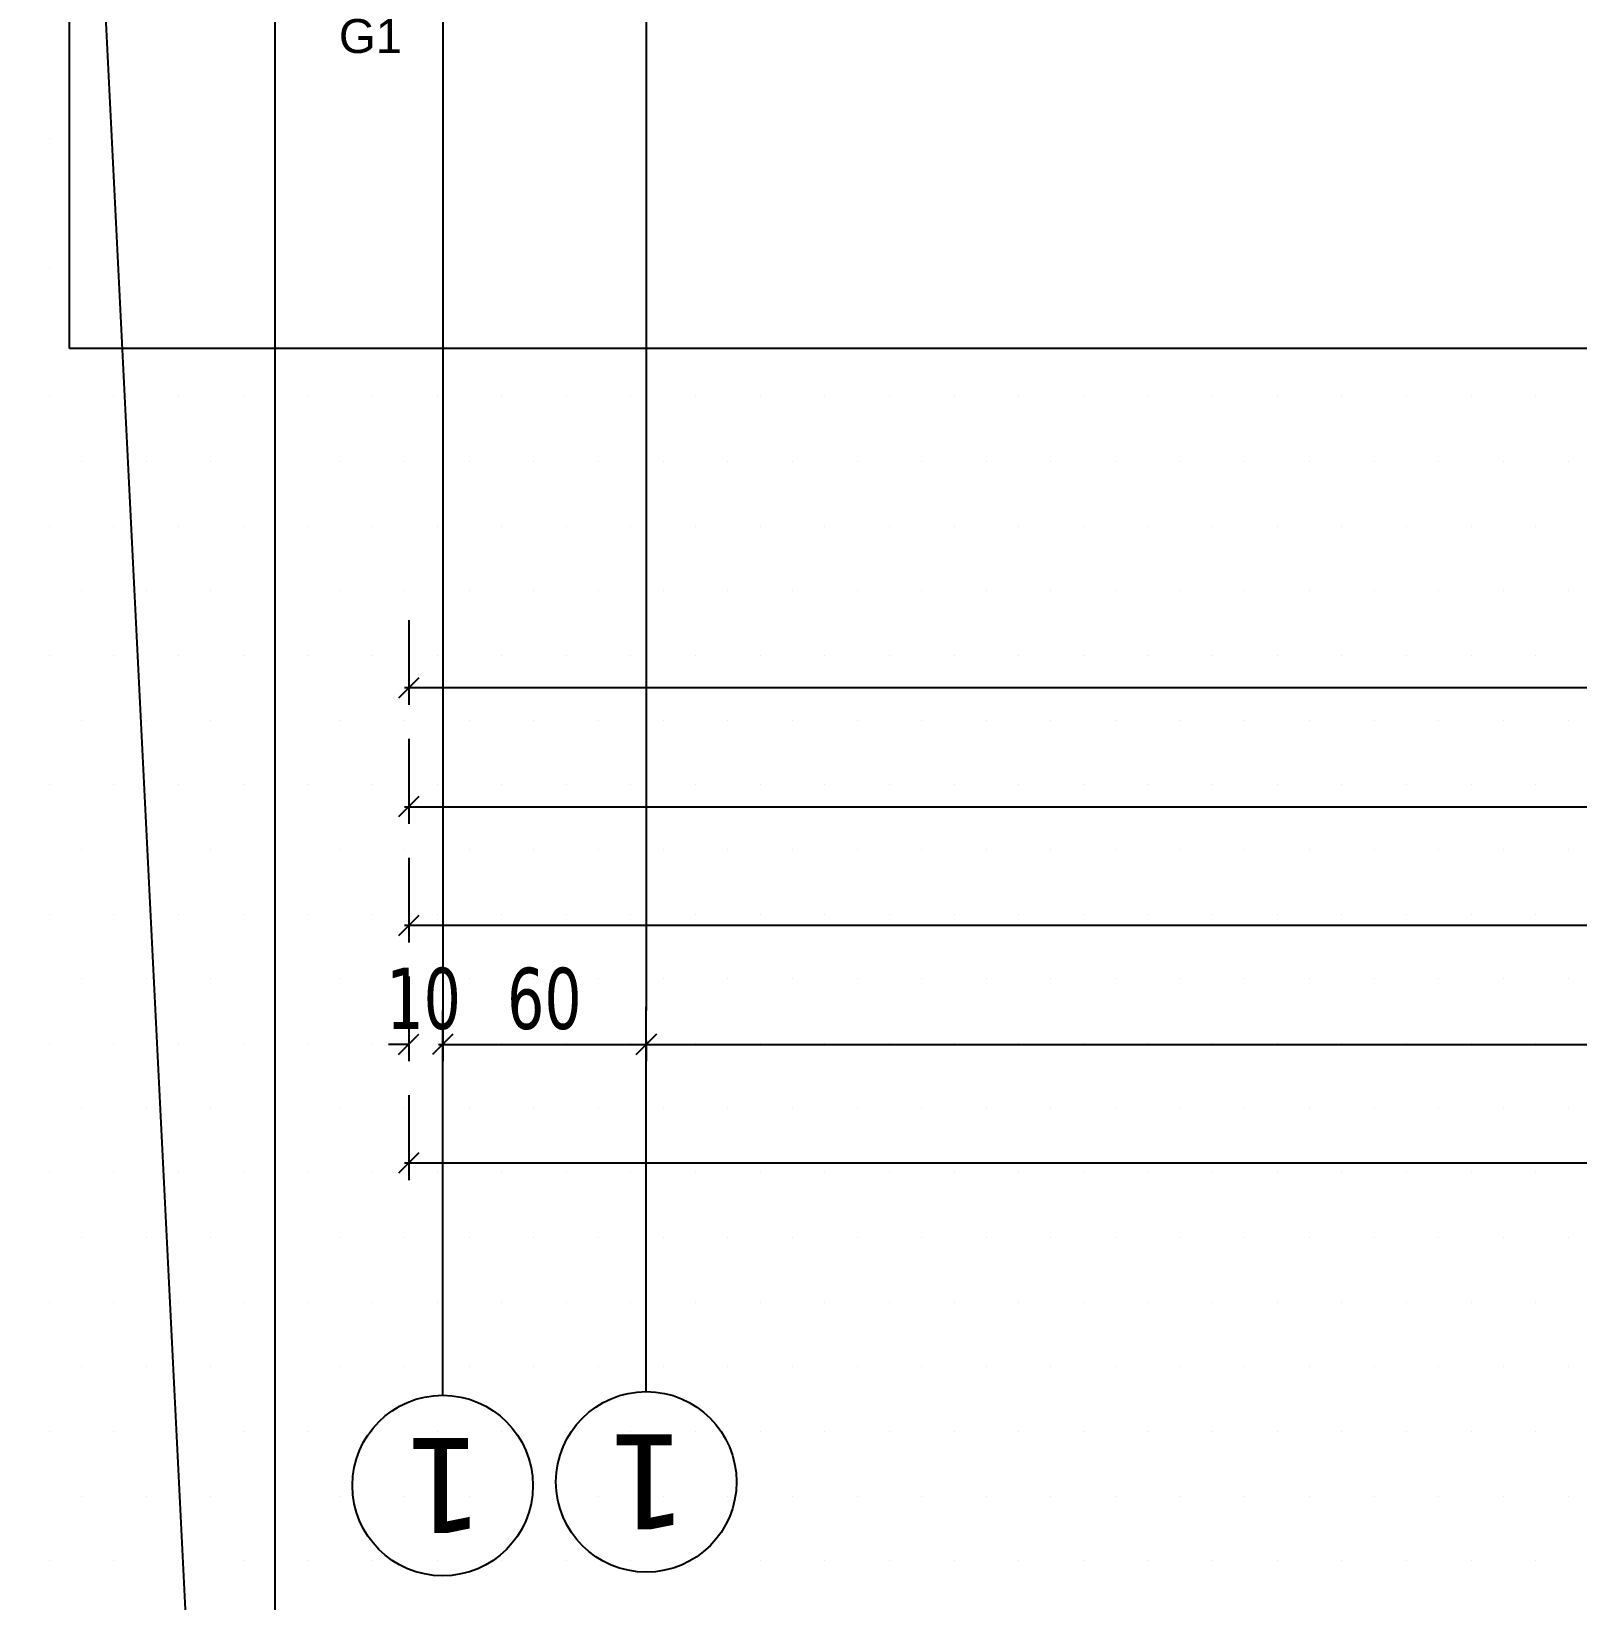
# Model space of a CAD drawing. Header units: millimetres. Extents: x 43168.9 to 43194.6, y -25545.1 to -25543.4.
# Drawn here: x 43171.5096 to 43171.6008, y -25544.6447 to -25544.5522 of the extents above; entities that cross this region are included whole.
import ezdxf
from ezdxf.enums import TextEntityAlignment as Align

# ---------------------------------------------------------------- set-up
doc = ezdxf.new("R2010")
doc.units = ezdxf.units.MM
doc.header["$LTSCALE"] = 200
doc.linetypes.add('DASHDOT', pattern=[1, 0.5, -0.25, 0, -0.25])
doc.linetypes.add('DASHDOT2', pattern=[0.5, 0.25, -0.125, 0, -0.125])
for name, color, linetype in [('aks_sgh', 5, 'DASHDOT2'), ('olcuaks_sgh', 41, 'Continuous'), ('olcudis_sgh', 185, 'Continuous'), ('vaziyet-01_sgh', 33, 'Continuous'), ('yapi-yaklasma_sgh', 41, 'DASHDOT')]:
    doc.layers.add(name, color=color, linetype=linetype)
doc.layers.add('cim_sgh', color=7, linetype='Continuous', true_color=0x248f00)
doc.styles.add('1-200', font='arial.ttf', dxfattribs={"height": 60})
doc.styles.add('dim', font='VERDANA.TTF', dxfattribs={"width": 0.7})
doc.styles.add('text1', font='VERDANA.TTF')

msp = doc.modelspace()

# ---------------------------------------------------------------- linework, layer by layer
at = {"color": 0, "linetype": 'ByBlock', "lineweight": -2}
for p, q in [((43171.532479, -25544.590319), (43171.531279, -25544.591519)), ((43171.532479, -25544.597319), (43171.531279, -25544.598519)), ((43171.532479, -25544.604319), (43171.531279, -25544.605519)), ((43171.531279, -25544.612519), (43171.532479, -25544.611319)), ((43171.534479, -25544.611319), (43171.533279, -25544.612519)), ((43171.534479, -25544.611319), (43171.533279, -25544.612519)), ((43171.545279, -25544.612519), (43171.546479, -25544.611319)), ((43171.546479, -25544.611319), (43171.545279, -25544.612519)), ((43171.532479, -25544.618319), (43171.531279, -25544.619519))]:
    msp.add_line(p, q, dxfattribs=at)
for p, q in [((43171.533879, -25544.632599), (43171.533879, -25544.609919)), ((43171.545879, -25544.632382), (43171.545879, -25544.609702))]:
    msp.add_line(p, q)
at = {"linetype": 'Continuous'}
for centre in [(43171.533879, -25544.637919), (43171.545879, -25544.637702)]:
    msp.add_circle(centre, 0.00532, dxfattribs=at)
at = {"layer": 'aks_sgh'}
for p, q in [((43171.533879, -25543.740919), (43171.533879, -25544.609919)), ((43171.545879, -25543.740919), (43171.545879, -25544.609919))]:
    msp.add_line(p, q, dxfattribs=at)
at = {"layer": 'cim_sgh'}
for p, q in [((43171.510685, -25544.55853), (43171.510685, -25544.55853)), ((43171.510685, -25544.56615), (43171.510685, -25544.56615)), ((43171.510685, -25544.57377), (43171.510685, -25544.57377)), ((43171.514495, -25544.57377), (43171.514495, -25544.57377)), ((43171.518305, -25544.57377), (43171.518305, -25544.57377)), ((43171.522115, -25544.57377), (43171.522115, -25544.57377)), ((43171.525925, -25544.57377), (43171.525925, -25544.57377)), ((43171.529735, -25544.57377), (43171.529735, -25544.57377)), ((43171.533545, -25544.57377), (43171.533545, -25544.57377)), ((43171.537355, -25544.57377), (43171.537355, -25544.57377)), ((43171.541165, -25544.57377), (43171.541165, -25544.57377)), ((43171.544975, -25544.57377), (43171.544975, -25544.57377)), ((43171.548785, -25544.57377), (43171.548785, -25544.57377)), ((43171.552595, -25544.57377), (43171.552595, -25544.57377)), ((43171.556405, -25544.57377), (43171.556405, -25544.57377)), ((43171.560215, -25544.57377), (43171.560215, -25544.57377)), ((43171.564025, -25544.57377), (43171.564025, -25544.57377)), ((43171.567835, -25544.57377), (43171.567835, -25544.57377)), ((43171.571645, -25544.57377), (43171.571645, -25544.57377)), ((43171.575455, -25544.57377), (43171.575455, -25544.57377)), ((43171.579265, -25544.57377), (43171.579265, -25544.57377)), ((43171.583075, -25544.57377), (43171.583075, -25544.57377)), ((43171.586885, -25544.57377), (43171.586885, -25544.57377)), ((43171.590695, -25544.57377), (43171.590695, -25544.57377)), ((43171.594505, -25544.57377), (43171.594505, -25544.57377)), ((43171.598315, -25544.57377), (43171.598315, -25544.57377)), ((43171.51259, -25544.57758), (43171.51259, -25544.57758)), ((43171.5164, -25544.57758), (43171.5164, -25544.57758)), ((43171.52021, -25544.57758), (43171.52021, -25544.57758)), ((43171.52402, -25544.57758), (43171.52402, -25544.57758)), ((43171.52783, -25544.57758), (43171.52783, -25544.57758)), ((43171.53164, -25544.57758), (43171.53164, -25544.57758)), ((43171.53545, -25544.57758), (43171.53545, -25544.57758)), ((43171.53926, -25544.57758), (43171.53926, -25544.57758)), ((43171.54307, -25544.57758), (43171.54307, -25544.57758)), ((43171.54688, -25544.57758), (43171.54688, -25544.57758)), ((43171.55069, -25544.57758), (43171.55069, -25544.57758)), ((43171.5545, -25544.57758), (43171.5545, -25544.57758)), ((43171.55831, -25544.57758), (43171.55831, -25544.57758)), ((43171.56212, -25544.57758), (43171.56212, -25544.57758)), ((43171.56593, -25544.57758), (43171.56593, -25544.57758)), ((43171.56974, -25544.57758), (43171.56974, -25544.57758)), ((43171.57355, -25544.57758), (43171.57355, -25544.57758)), ((43171.57736, -25544.57758), (43171.57736, -25544.57758)), ((43171.58117, -25544.57758), (43171.58117, -25544.57758)), ((43171.58498, -25544.57758), (43171.58498, -25544.57758)), ((43171.58879, -25544.57758), (43171.58879, -25544.57758)), ((43171.5926, -25544.57758), (43171.5926, -25544.57758)), ((43171.59641, -25544.57758), (43171.59641, -25544.57758)), ((43171.60022, -25544.57758), (43171.60022, -25544.57758)), ((43171.510685, -25544.58139), (43171.510685, -25544.58139)), ((43171.514495, -25544.58139), (43171.514495, -25544.58139)), ((43171.518305, -25544.58139), (43171.518305, -25544.58139)), ((43171.522115, -25544.58139), (43171.522115, -25544.58139)), ((43171.525925, -25544.58139), (43171.525925, -25544.58139)), ((43171.529735, -25544.58139), (43171.529735, -25544.58139)), ((43171.533545, -25544.58139), (43171.533545, -25544.58139)), ((43171.537355, -25544.58139), (43171.537355, -25544.58139)), ((43171.541165, -25544.58139), (43171.541165, -25544.58139)), ((43171.544975, -25544.58139), (43171.544975, -25544.58139)), ((43171.548785, -25544.58139), (43171.548785, -25544.58139)), ((43171.552595, -25544.58139), (43171.552595, -25544.58139)), ((43171.556405, -25544.58139), (43171.556405, -25544.58139)), ((43171.560215, -25544.58139), (43171.560215, -25544.58139)), ((43171.564025, -25544.58139), (43171.564025, -25544.58139)), ((43171.567835, -25544.58139), (43171.567835, -25544.58139)), ((43171.571645, -25544.58139), (43171.571645, -25544.58139)), ((43171.575455, -25544.58139), (43171.575455, -25544.58139)), ((43171.579265, -25544.58139), (43171.579265, -25544.58139)), ((43171.583075, -25544.58139), (43171.583075, -25544.58139)), ((43171.586885, -25544.58139), (43171.586885, -25544.58139)), ((43171.590695, -25544.58139), (43171.590695, -25544.58139)), ((43171.594505, -25544.58139), (43171.594505, -25544.58139)), ((43171.598315, -25544.58139), (43171.598315, -25544.58139)), ((43171.51259, -25544.5852), (43171.51259, -25544.5852)), ((43171.5164, -25544.5852), (43171.5164, -25544.5852)), ((43171.52021, -25544.5852), (43171.52021, -25544.5852)), ((43171.52402, -25544.5852), (43171.52402, -25544.5852)), ((43171.52783, -25544.5852), (43171.52783, -25544.5852)), ((43171.53164, -25544.5852), (43171.53164, -25544.5852)), ((43171.53545, -25544.5852), (43171.53545, -25544.5852)), ((43171.53926, -25544.5852), (43171.53926, -25544.5852)), ((43171.54307, -25544.5852), (43171.54307, -25544.5852)), ((43171.54688, -25544.5852), (43171.54688, -25544.5852)), ((43171.55069, -25544.5852), (43171.55069, -25544.5852)), ((43171.5545, -25544.5852), (43171.5545, -25544.5852)), ((43171.55831, -25544.5852), (43171.55831, -25544.5852)), ((43171.56212, -25544.5852), (43171.56212, -25544.5852)), ((43171.56593, -25544.5852), (43171.56593, -25544.5852)), ((43171.56974, -25544.5852), (43171.56974, -25544.5852)), ((43171.57355, -25544.5852), (43171.57355, -25544.5852)), ((43171.57736, -25544.5852), (43171.57736, -25544.5852)), ((43171.58117, -25544.5852), (43171.58117, -25544.5852)), ((43171.58498, -25544.5852), (43171.58498, -25544.5852)), ((43171.58879, -25544.5852), (43171.58879, -25544.5852)), ((43171.5926, -25544.5852), (43171.5926, -25544.5852)), ((43171.59641, -25544.5852), (43171.59641, -25544.5852)), ((43171.60022, -25544.5852), (43171.60022, -25544.5852)), ((43171.510685, -25544.58901), (43171.510685, -25544.58901)), ((43171.514495, -25544.58901), (43171.514495, -25544.58901)), ((43171.518305, -25544.58901), (43171.518305, -25544.58901)), ((43171.522115, -25544.58901), (43171.522115, -25544.58901)), ((43171.525925, -25544.58901), (43171.525925, -25544.58901)), ((43171.529735, -25544.58901), (43171.529735, -25544.58901)), ((43171.533545, -25544.58901), (43171.533545, -25544.58901)), ((43171.537355, -25544.58901), (43171.537355, -25544.58901)), ((43171.541165, -25544.58901), (43171.541165, -25544.58901)), ((43171.544975, -25544.58901), (43171.544975, -25544.58901)), ((43171.548785, -25544.58901), (43171.548785, -25544.58901)), ((43171.552595, -25544.58901), (43171.552595, -25544.58901)), ((43171.556405, -25544.58901), (43171.556405, -25544.58901)), ((43171.560215, -25544.58901), (43171.560215, -25544.58901)), ((43171.564025, -25544.58901), (43171.564025, -25544.58901)), ((43171.567835, -25544.58901), (43171.567835, -25544.58901)), ((43171.571645, -25544.58901), (43171.571645, -25544.58901)), ((43171.575455, -25544.58901), (43171.575455, -25544.58901)), ((43171.579265, -25544.58901), (43171.579265, -25544.58901)), ((43171.583075, -25544.58901), (43171.583075, -25544.58901)), ((43171.586885, -25544.58901), (43171.586885, -25544.58901)), ((43171.590695, -25544.58901), (43171.590695, -25544.58901)), ((43171.594505, -25544.58901), (43171.594505, -25544.58901)), ((43171.598315, -25544.58901), (43171.598315, -25544.58901)), ((43171.51259, -25544.59282), (43171.51259, -25544.59282)), ((43171.5164, -25544.59282), (43171.5164, -25544.59282)), ((43171.52021, -25544.59282), (43171.52021, -25544.59282)), ((43171.52402, -25544.59282), (43171.52402, -25544.59282)), ((43171.52783, -25544.59282), (43171.52783, -25544.59282)), ((43171.53164, -25544.59282), (43171.53164, -25544.59282)), ((43171.53545, -25544.59282), (43171.53545, -25544.59282)), ((43171.53926, -25544.59282), (43171.53926, -25544.59282)), ((43171.54307, -25544.59282), (43171.54307, -25544.59282)), ((43171.54688, -25544.59282), (43171.54688, -25544.59282)), ((43171.55069, -25544.59282), (43171.55069, -25544.59282)), ((43171.5545, -25544.59282), (43171.5545, -25544.59282)), ((43171.55831, -25544.59282), (43171.55831, -25544.59282)), ((43171.56212, -25544.59282), (43171.56212, -25544.59282)), ((43171.56593, -25544.59282), (43171.56593, -25544.59282)), ((43171.56974, -25544.59282), (43171.56974, -25544.59282)), ((43171.57355, -25544.59282), (43171.57355, -25544.59282)), ((43171.57736, -25544.59282), (43171.57736, -25544.59282)), ((43171.58117, -25544.59282), (43171.58117, -25544.59282)), ((43171.58498, -25544.59282), (43171.58498, -25544.59282)), ((43171.58879, -25544.59282), (43171.58879, -25544.59282)), ((43171.5926, -25544.59282), (43171.5926, -25544.59282)), ((43171.59641, -25544.59282), (43171.59641, -25544.59282)), ((43171.60022, -25544.59282), (43171.60022, -25544.59282)), ((43171.510685, -25544.59663), (43171.510685, -25544.59663)), ((43171.514495, -25544.59663), (43171.514495, -25544.59663)), ((43171.518305, -25544.59663), (43171.518305, -25544.59663)), ((43171.522115, -25544.59663), (43171.522115, -25544.59663)), ((43171.525925, -25544.59663), (43171.525925, -25544.59663)), ((43171.529735, -25544.59663), (43171.529735, -25544.59663)), ((43171.533545, -25544.59663), (43171.533545, -25544.59663)), ((43171.537355, -25544.59663), (43171.537355, -25544.59663)), ((43171.541165, -25544.59663), (43171.541165, -25544.59663)), ((43171.544975, -25544.59663), (43171.544975, -25544.59663)), ((43171.548785, -25544.59663), (43171.548785, -25544.59663)), ((43171.552595, -25544.59663), (43171.552595, -25544.59663)), ((43171.556405, -25544.59663), (43171.556405, -25544.59663)), ((43171.560215, -25544.59663), (43171.560215, -25544.59663)), ((43171.564025, -25544.59663), (43171.564025, -25544.59663)), ((43171.567835, -25544.59663), (43171.567835, -25544.59663)), ((43171.571645, -25544.59663), (43171.571645, -25544.59663)), ((43171.575455, -25544.59663), (43171.575455, -25544.59663)), ((43171.579265, -25544.59663), (43171.579265, -25544.59663)), ((43171.583075, -25544.59663), (43171.583075, -25544.59663)), ((43171.586885, -25544.59663), (43171.586885, -25544.59663)), ((43171.590695, -25544.59663), (43171.590695, -25544.59663)), ((43171.594505, -25544.59663), (43171.594505, -25544.59663)), ((43171.598315, -25544.59663), (43171.598315, -25544.59663)), ((43171.51259, -25544.60044), (43171.51259, -25544.60044)), ((43171.5164, -25544.60044), (43171.5164, -25544.60044)), ((43171.52021, -25544.60044), (43171.52021, -25544.60044)), ((43171.52402, -25544.60044), (43171.52402, -25544.60044)), ((43171.52783, -25544.60044), (43171.52783, -25544.60044)), ((43171.53164, -25544.60044), (43171.53164, -25544.60044)), ((43171.53545, -25544.60044), (43171.53545, -25544.60044)), ((43171.53926, -25544.60044), (43171.53926, -25544.60044)), ((43171.54307, -25544.60044), (43171.54307, -25544.60044)), ((43171.54688, -25544.60044), (43171.54688, -25544.60044)), ((43171.55069, -25544.60044), (43171.55069, -25544.60044)), ((43171.5545, -25544.60044), (43171.5545, -25544.60044)), ((43171.55831, -25544.60044), (43171.55831, -25544.60044)), ((43171.56212, -25544.60044), (43171.56212, -25544.60044)), ((43171.56593, -25544.60044), (43171.56593, -25544.60044)), ((43171.56974, -25544.60044), (43171.56974, -25544.60044)), ((43171.57355, -25544.60044), (43171.57355, -25544.60044)), ((43171.57736, -25544.60044), (43171.57736, -25544.60044)), ((43171.58117, -25544.60044), (43171.58117, -25544.60044)), ((43171.58498, -25544.60044), (43171.58498, -25544.60044)), ((43171.58879, -25544.60044), (43171.58879, -25544.60044)), ((43171.5926, -25544.60044), (43171.5926, -25544.60044)), ((43171.59641, -25544.60044), (43171.59641, -25544.60044)), ((43171.60022, -25544.60044), (43171.60022, -25544.60044)), ((43171.510685, -25544.60425), (43171.510685, -25544.60425)), ((43171.514495, -25544.60425), (43171.514495, -25544.60425)), ((43171.518305, -25544.60425), (43171.518305, -25544.60425)), ((43171.522115, -25544.60425), (43171.522115, -25544.60425)), ((43171.525925, -25544.60425), (43171.525925, -25544.60425)), ((43171.529735, -25544.60425), (43171.529735, -25544.60425)), ((43171.533545, -25544.60425), (43171.533545, -25544.60425)), ((43171.537355, -25544.60425), (43171.537355, -25544.60425)), ((43171.541165, -25544.60425), (43171.541165, -25544.60425)), ((43171.544975, -25544.60425), (43171.544975, -25544.60425)), ((43171.548785, -25544.60425), (43171.548785, -25544.60425)), ((43171.552595, -25544.60425), (43171.552595, -25544.60425)), ((43171.556405, -25544.60425), (43171.556405, -25544.60425)), ((43171.560215, -25544.60425), (43171.560215, -25544.60425)), ((43171.564025, -25544.60425), (43171.564025, -25544.60425)), ((43171.567835, -25544.60425), (43171.567835, -25544.60425)), ((43171.571645, -25544.60425), (43171.571645, -25544.60425)), ((43171.575455, -25544.60425), (43171.575455, -25544.60425)), ((43171.579265, -25544.60425), (43171.579265, -25544.60425)), ((43171.583075, -25544.60425), (43171.583075, -25544.60425)), ((43171.586885, -25544.60425), (43171.586885, -25544.60425)), ((43171.590695, -25544.60425), (43171.590695, -25544.60425)), ((43171.594505, -25544.60425), (43171.594505, -25544.60425)), ((43171.598315, -25544.60425), (43171.598315, -25544.60425)), ((43171.51259, -25544.60806), (43171.51259, -25544.60806)), ((43171.5164, -25544.60806), (43171.5164, -25544.60806)), ((43171.52021, -25544.60806), (43171.52021, -25544.60806)), ((43171.52402, -25544.60806), (43171.52402, -25544.60806)), ((43171.52783, -25544.60806), (43171.52783, -25544.60806)), ((43171.53164, -25544.60806), (43171.53164, -25544.60806)), ((43171.53545, -25544.60806), (43171.53545, -25544.60806)), ((43171.53926, -25544.60806), (43171.53926, -25544.60806)), ((43171.54307, -25544.60806), (43171.54307, -25544.60806)), ((43171.54688, -25544.60806), (43171.54688, -25544.60806)), ((43171.55069, -25544.60806), (43171.55069, -25544.60806)), ((43171.5545, -25544.60806), (43171.5545, -25544.60806)), ((43171.55831, -25544.60806), (43171.55831, -25544.60806)), ((43171.56212, -25544.60806), (43171.56212, -25544.60806)), ((43171.56593, -25544.60806), (43171.56593, -25544.60806)), ((43171.56974, -25544.60806), (43171.56974, -25544.60806)), ((43171.57355, -25544.60806), (43171.57355, -25544.60806)), ((43171.57736, -25544.60806), (43171.57736, -25544.60806)), ((43171.58117, -25544.60806), (43171.58117, -25544.60806)), ((43171.58498, -25544.60806), (43171.58498, -25544.60806)), ((43171.58879, -25544.60806), (43171.58879, -25544.60806)), ((43171.5926, -25544.60806), (43171.5926, -25544.60806)), ((43171.59641, -25544.60806), (43171.59641, -25544.60806)), ((43171.60022, -25544.60806), (43171.60022, -25544.60806)), ((43171.510685, -25544.61187), (43171.510685, -25544.61187)), ((43171.514495, -25544.61187), (43171.514495, -25544.61187)), ((43171.518305, -25544.61187), (43171.518305, -25544.61187)), ((43171.522115, -25544.61187), (43171.522115, -25544.61187)), ((43171.525925, -25544.61187), (43171.525925, -25544.61187)), ((43171.529735, -25544.61187), (43171.529735, -25544.61187)), ((43171.533545, -25544.61187), (43171.533545, -25544.61187)), ((43171.537355, -25544.61187), (43171.537355, -25544.61187)), ((43171.541165, -25544.61187), (43171.541165, -25544.61187)), ((43171.544975, -25544.61187), (43171.544975, -25544.61187)), ((43171.548785, -25544.61187), (43171.548785, -25544.61187)), ((43171.552595, -25544.61187), (43171.552595, -25544.61187)), ((43171.556405, -25544.61187), (43171.556405, -25544.61187)), ((43171.560215, -25544.61187), (43171.560215, -25544.61187)), ((43171.564025, -25544.61187), (43171.564025, -25544.61187)), ((43171.567835, -25544.61187), (43171.567835, -25544.61187)), ((43171.571645, -25544.61187), (43171.571645, -25544.61187)), ((43171.575455, -25544.61187), (43171.575455, -25544.61187)), ((43171.579265, -25544.61187), (43171.579265, -25544.61187)), ((43171.583075, -25544.61187), (43171.583075, -25544.61187)), ((43171.586885, -25544.61187), (43171.586885, -25544.61187)), ((43171.590695, -25544.61187), (43171.590695, -25544.61187)), ((43171.594505, -25544.61187), (43171.594505, -25544.61187)), ((43171.598315, -25544.61187), (43171.598315, -25544.61187)), ((43171.51259, -25544.61568), (43171.51259, -25544.61568)), ((43171.5164, -25544.61568), (43171.5164, -25544.61568)), ((43171.52021, -25544.61568), (43171.52021, -25544.61568)), ((43171.52402, -25544.61568), (43171.52402, -25544.61568)), ((43171.52783, -25544.61568), (43171.52783, -25544.61568)), ((43171.53164, -25544.61568), (43171.53164, -25544.61568)), ((43171.53545, -25544.61568), (43171.53545, -25544.61568)), ((43171.53926, -25544.61568), (43171.53926, -25544.61568)), ((43171.54307, -25544.61568), (43171.54307, -25544.61568)), ((43171.54688, -25544.61568), (43171.54688, -25544.61568)), ((43171.55069, -25544.61568), (43171.55069, -25544.61568)), ((43171.5545, -25544.61568), (43171.5545, -25544.61568)), ((43171.55831, -25544.61568), (43171.55831, -25544.61568)), ((43171.56212, -25544.61568), (43171.56212, -25544.61568)), ((43171.56593, -25544.61568), (43171.56593, -25544.61568)), ((43171.56974, -25544.61568), (43171.56974, -25544.61568)), ((43171.57355, -25544.61568), (43171.57355, -25544.61568)), ((43171.57736, -25544.61568), (43171.57736, -25544.61568)), ((43171.58117, -25544.61568), (43171.58117, -25544.61568)), ((43171.58498, -25544.61568), (43171.58498, -25544.61568)), ((43171.58879, -25544.61568), (43171.58879, -25544.61568)), ((43171.5926, -25544.61568), (43171.5926, -25544.61568)), ((43171.59641, -25544.61568), (43171.59641, -25544.61568)), ((43171.60022, -25544.61568), (43171.60022, -25544.61568)), ((43171.510685, -25544.61949), (43171.510685, -25544.61949)), ((43171.514495, -25544.61949), (43171.514495, -25544.61949)), ((43171.518305, -25544.61949), (43171.518305, -25544.61949)), ((43171.522115, -25544.61949), (43171.522115, -25544.61949)), ((43171.525925, -25544.61949), (43171.525925, -25544.61949)), ((43171.529735, -25544.61949), (43171.529735, -25544.61949)), ((43171.533545, -25544.61949), (43171.533545, -25544.61949)), ((43171.537355, -25544.61949), (43171.537355, -25544.61949)), ((43171.541165, -25544.61949), (43171.541165, -25544.61949)), ((43171.544975, -25544.61949), (43171.544975, -25544.61949)), ((43171.548785, -25544.61949), (43171.548785, -25544.61949)), ((43171.552595, -25544.61949), (43171.552595, -25544.61949)), ((43171.556405, -25544.61949), (43171.556405, -25544.61949)), ((43171.560215, -25544.61949), (43171.560215, -25544.61949)), ((43171.564025, -25544.61949), (43171.564025, -25544.61949)), ((43171.567835, -25544.61949), (43171.567835, -25544.61949)), ((43171.571645, -25544.61949), (43171.571645, -25544.61949)), ((43171.575455, -25544.61949), (43171.575455, -25544.61949)), ((43171.579265, -25544.61949), (43171.579265, -25544.61949)), ((43171.583075, -25544.61949), (43171.583075, -25544.61949)), ((43171.586885, -25544.61949), (43171.586885, -25544.61949)), ((43171.590695, -25544.61949), (43171.590695, -25544.61949)), ((43171.594505, -25544.61949), (43171.594505, -25544.61949)), ((43171.598315, -25544.61949), (43171.598315, -25544.61949)), ((43171.51259, -25544.6233), (43171.51259, -25544.6233)), ((43171.5164, -25544.6233), (43171.5164, -25544.6233)), ((43171.52021, -25544.6233), (43171.52021, -25544.6233)), ((43171.52402, -25544.6233), (43171.52402, -25544.6233)), ((43171.52783, -25544.6233), (43171.52783, -25544.6233)), ((43171.53164, -25544.6233), (43171.53164, -25544.6233)), ((43171.53545, -25544.6233), (43171.53545, -25544.6233)), ((43171.53926, -25544.6233), (43171.53926, -25544.6233)), ((43171.54307, -25544.6233), (43171.54307, -25544.6233)), ((43171.54688, -25544.6233), (43171.54688, -25544.6233)), ((43171.55069, -25544.6233), (43171.55069, -25544.6233)), ((43171.5545, -25544.6233), (43171.5545, -25544.6233)), ((43171.55831, -25544.6233), (43171.55831, -25544.6233)), ((43171.56212, -25544.6233), (43171.56212, -25544.6233)), ((43171.56593, -25544.6233), (43171.56593, -25544.6233)), ((43171.56974, -25544.6233), (43171.56974, -25544.6233)), ((43171.57355, -25544.6233), (43171.57355, -25544.6233)), ((43171.57736, -25544.6233), (43171.57736, -25544.6233)), ((43171.58117, -25544.6233), (43171.58117, -25544.6233)), ((43171.58498, -25544.6233), (43171.58498, -25544.6233)), ((43171.58879, -25544.6233), (43171.58879, -25544.6233)), ((43171.5926, -25544.6233), (43171.5926, -25544.6233)), ((43171.59641, -25544.6233), (43171.59641, -25544.6233)), ((43171.60022, -25544.6233), (43171.60022, -25544.6233)), ((43171.510685, -25544.62711), (43171.510685, -25544.62711)), ((43171.514495, -25544.62711), (43171.514495, -25544.62711)), ((43171.518305, -25544.62711), (43171.518305, -25544.62711)), ((43171.522115, -25544.62711), (43171.522115, -25544.62711)), ((43171.525925, -25544.62711), (43171.525925, -25544.62711)), ((43171.529735, -25544.62711), (43171.529735, -25544.62711)), ((43171.533545, -25544.62711), (43171.533545, -25544.62711)), ((43171.537355, -25544.62711), (43171.537355, -25544.62711)), ((43171.541165, -25544.62711), (43171.541165, -25544.62711)), ((43171.544975, -25544.62711), (43171.544975, -25544.62711)), ((43171.548785, -25544.62711), (43171.548785, -25544.62711)), ((43171.552595, -25544.62711), (43171.552595, -25544.62711)), ((43171.556405, -25544.62711), (43171.556405, -25544.62711)), ((43171.560215, -25544.62711), (43171.560215, -25544.62711)), ((43171.564025, -25544.62711), (43171.564025, -25544.62711)), ((43171.567835, -25544.62711), (43171.567835, -25544.62711)), ((43171.571645, -25544.62711), (43171.571645, -25544.62711)), ((43171.575455, -25544.62711), (43171.575455, -25544.62711)), ((43171.579265, -25544.62711), (43171.579265, -25544.62711)), ((43171.583075, -25544.62711), (43171.583075, -25544.62711)), ((43171.586885, -25544.62711), (43171.586885, -25544.62711)), ((43171.590695, -25544.62711), (43171.590695, -25544.62711)), ((43171.594505, -25544.62711), (43171.594505, -25544.62711)), ((43171.598315, -25544.62711), (43171.598315, -25544.62711)), ((43171.51259, -25544.63092), (43171.51259, -25544.63092)), ((43171.5164, -25544.63092), (43171.5164, -25544.63092)), ((43171.52021, -25544.63092), (43171.52021, -25544.63092)), ((43171.52402, -25544.63092), (43171.52402, -25544.63092)), ((43171.52783, -25544.63092), (43171.52783, -25544.63092)), ((43171.53164, -25544.63092), (43171.53164, -25544.63092)), ((43171.53545, -25544.63092), (43171.53545, -25544.63092)), ((43171.53926, -25544.63092), (43171.53926, -25544.63092)), ((43171.54307, -25544.63092), (43171.54307, -25544.63092)), ((43171.54688, -25544.63092), (43171.54688, -25544.63092)), ((43171.55069, -25544.63092), (43171.55069, -25544.63092)), ((43171.5545, -25544.63092), (43171.5545, -25544.63092)), ((43171.55831, -25544.63092), (43171.55831, -25544.63092)), ((43171.56212, -25544.63092), (43171.56212, -25544.63092)), ((43171.56593, -25544.63092), (43171.56593, -25544.63092)), ((43171.56974, -25544.63092), (43171.56974, -25544.63092)), ((43171.57355, -25544.63092), (43171.57355, -25544.63092)), ((43171.57736, -25544.63092), (43171.57736, -25544.63092)), ((43171.58117, -25544.63092), (43171.58117, -25544.63092)), ((43171.58498, -25544.63092), (43171.58498, -25544.63092)), ((43171.58879, -25544.63092), (43171.58879, -25544.63092)), ((43171.5926, -25544.63092), (43171.5926, -25544.63092)), ((43171.59641, -25544.63092), (43171.59641, -25544.63092)), ((43171.60022, -25544.63092), (43171.60022, -25544.63092)), ((43171.510685, -25544.63473), (43171.510685, -25544.63473)), ((43171.514495, -25544.63473), (43171.514495, -25544.63473)), ((43171.518305, -25544.63473), (43171.518305, -25544.63473)), ((43171.522115, -25544.63473), (43171.522115, -25544.63473)), ((43171.525925, -25544.63473), (43171.525925, -25544.63473)), ((43171.529735, -25544.63473), (43171.529735, -25544.63473)), ((43171.533545, -25544.63473), (43171.533545, -25544.63473)), ((43171.537355, -25544.63473), (43171.537355, -25544.63473)), ((43171.541165, -25544.63473), (43171.541165, -25544.63473)), ((43171.544975, -25544.63473), (43171.544975, -25544.63473)), ((43171.548785, -25544.63473), (43171.548785, -25544.63473)), ((43171.552595, -25544.63473), (43171.552595, -25544.63473)), ((43171.556405, -25544.63473), (43171.556405, -25544.63473)), ((43171.560215, -25544.63473), (43171.560215, -25544.63473)), ((43171.564025, -25544.63473), (43171.564025, -25544.63473)), ((43171.567835, -25544.63473), (43171.567835, -25544.63473)), ((43171.571645, -25544.63473), (43171.571645, -25544.63473)), ((43171.575455, -25544.63473), (43171.575455, -25544.63473)), ((43171.579265, -25544.63473), (43171.579265, -25544.63473)), ((43171.583075, -25544.63473), (43171.583075, -25544.63473)), ((43171.586885, -25544.63473), (43171.586885, -25544.63473)), ((43171.590695, -25544.63473), (43171.590695, -25544.63473)), ((43171.594505, -25544.63473), (43171.594505, -25544.63473)), ((43171.598315, -25544.63473), (43171.598315, -25544.63473)), ((43171.51259, -25544.63854), (43171.51259, -25544.63854)), ((43171.5164, -25544.63854), (43171.5164, -25544.63854)), ((43171.52021, -25544.63854), (43171.52021, -25544.63854)), ((43171.52402, -25544.63854), (43171.52402, -25544.63854)), ((43171.52783, -25544.63854), (43171.52783, -25544.63854)), ((43171.53164, -25544.63854), (43171.53164, -25544.63854)), ((43171.53545, -25544.63854), (43171.53545, -25544.63854)), ((43171.53926, -25544.63854), (43171.53926, -25544.63854)), ((43171.54307, -25544.63854), (43171.54307, -25544.63854)), ((43171.54688, -25544.63854), (43171.54688, -25544.63854)), ((43171.55069, -25544.63854), (43171.55069, -25544.63854)), ((43171.5545, -25544.63854), (43171.5545, -25544.63854)), ((43171.55831, -25544.63854), (43171.55831, -25544.63854)), ((43171.56212, -25544.63854), (43171.56212, -25544.63854)), ((43171.56593, -25544.63854), (43171.56593, -25544.63854)), ((43171.56974, -25544.63854), (43171.56974, -25544.63854)), ((43171.57355, -25544.63854), (43171.57355, -25544.63854)), ((43171.57736, -25544.63854), (43171.57736, -25544.63854)), ((43171.58117, -25544.63854), (43171.58117, -25544.63854)), ((43171.58498, -25544.63854), (43171.58498, -25544.63854)), ((43171.58879, -25544.63854), (43171.58879, -25544.63854)), ((43171.5926, -25544.63854), (43171.5926, -25544.63854)), ((43171.59641, -25544.63854), (43171.59641, -25544.63854)), ((43171.60022, -25544.63854), (43171.60022, -25544.63854)), ((43171.510685, -25544.64235), (43171.510685, -25544.64235)), ((43171.514495, -25544.64235), (43171.514495, -25544.64235)), ((43171.518305, -25544.64235), (43171.518305, -25544.64235)), ((43171.522115, -25544.64235), (43171.522115, -25544.64235)), ((43171.525925, -25544.64235), (43171.525925, -25544.64235)), ((43171.529735, -25544.64235), (43171.529735, -25544.64235)), ((43171.533545, -25544.64235), (43171.533545, -25544.64235)), ((43171.537355, -25544.64235), (43171.537355, -25544.64235)), ((43171.541165, -25544.64235), (43171.541165, -25544.64235)), ((43171.544975, -25544.64235), (43171.544975, -25544.64235)), ((43171.548785, -25544.64235), (43171.548785, -25544.64235)), ((43171.552595, -25544.64235), (43171.552595, -25544.64235)), ((43171.556405, -25544.64235), (43171.556405, -25544.64235)), ((43171.560215, -25544.64235), (43171.560215, -25544.64235)), ((43171.564025, -25544.64235), (43171.564025, -25544.64235)), ((43171.567835, -25544.64235), (43171.567835, -25544.64235)), ((43171.571645, -25544.64235), (43171.571645, -25544.64235)), ((43171.575455, -25544.64235), (43171.575455, -25544.64235)), ((43171.579265, -25544.64235), (43171.579265, -25544.64235)), ((43171.583075, -25544.64235), (43171.583075, -25544.64235)), ((43171.586885, -25544.64235), (43171.586885, -25544.64235)), ((43171.590695, -25544.64235), (43171.590695, -25544.64235)), ((43171.594505, -25544.64235), (43171.594505, -25544.64235)), ((43171.598315, -25544.64235), (43171.598315, -25544.64235))]:
    msp.add_line(p, q, dxfattribs=at)
at = {"layer": 'olcuaks_sgh'}
for p, q in [((43171.531879, -25544.607919), (43171.531879, -25544.612919)), ((43171.533879, -25544.607919), (43171.533879, -25544.612919)), ((43171.533879, -25544.607919), (43171.533879, -25544.612919)), ((43171.545879, -25544.611919), (43171.545879, -25544.610919)), ((43171.545879, -25544.611702), (43171.545879, -25544.612919)), ((43171.531879, -25544.611919), (43171.530679, -25544.611919)), ((43171.533629, -25544.611919), (43171.546129, -25544.611919)), ((43171.533879, -25544.611919), (43171.535079, -25544.611919)), ((43171.545629, -25544.611919), (43171.729129, -25544.611919)), ((43171.531879, -25544.614919), (43171.531879, -25544.619919)), ((43172.200129, -25544.618919), (43171.531629, -25544.618919))]:
    msp.add_line(p, q, dxfattribs=at)
at = {"layer": 'olcudis_sgh'}
for p, q in [((43171.531879, -25544.586919), (43171.531879, -25544.591919)), ((43171.677129, -25544.590919), (43171.531629, -25544.590919)), ((43171.531879, -25544.593919), (43171.531879, -25544.598919)), ((43171.531629, -25544.597919), (43171.677129, -25544.597919)), ((43171.531879, -25544.600919), (43171.531879, -25544.605919)), ((43172.200129, -25544.604919), (43171.531629, -25544.604919))]:
    msp.add_line(p, q, dxfattribs=at)
at = {"layer": 'vaziyet-01_sgh'}
for p, q in [((43171.478378, -25543.837919), (43171.525726, -25544.78612)), ((43171.511879, -25544.570919), (43171.511879, -25544.444919)), ((43171.764879, -25544.570919), (43171.511879, -25544.570919))]:
    msp.add_line(p, q, dxfattribs=at)
at = {"layer": 'yapi-yaklasma_sgh'}
msp.add_line((43171.524, -25544.726145), (43171.524, -25543.79832), dxfattribs=at)
msp.add_line((43171.524, -25544.726145), (43171.524, -25543.79832), dxfattribs=at)

# ---------------------------------------------------------------- texts
at = {"linetype": 'Continuous', "style": 'text1'}
for p in [(43171.545879, -25544.637702), (43171.533879, -25544.637919)]:
    msp.add_attdef('1', text='', height=0.0056, rotation=180, dxfattribs=at).set_placement(p, align=Align.MIDDLE)
at = {"layer": 'aks_sgh', "style": '1-200'}
msp.add_text('G1', height=0.002, rotation=0.00001, dxfattribs=at).set_placement((43171.527761, -25544.5535))
at = {"layer": 'olcuaks_sgh', "color": 2, "style": 'dim', "width": 0.7}
for s, p in [('10', (43171.530555, -25544.611008)), ('60', (43171.537674, -25544.611008))]:
    msp.add_text(s, height=0.0036, dxfattribs=at).set_placement(p)

doc.saveas('drawing.dxf')
